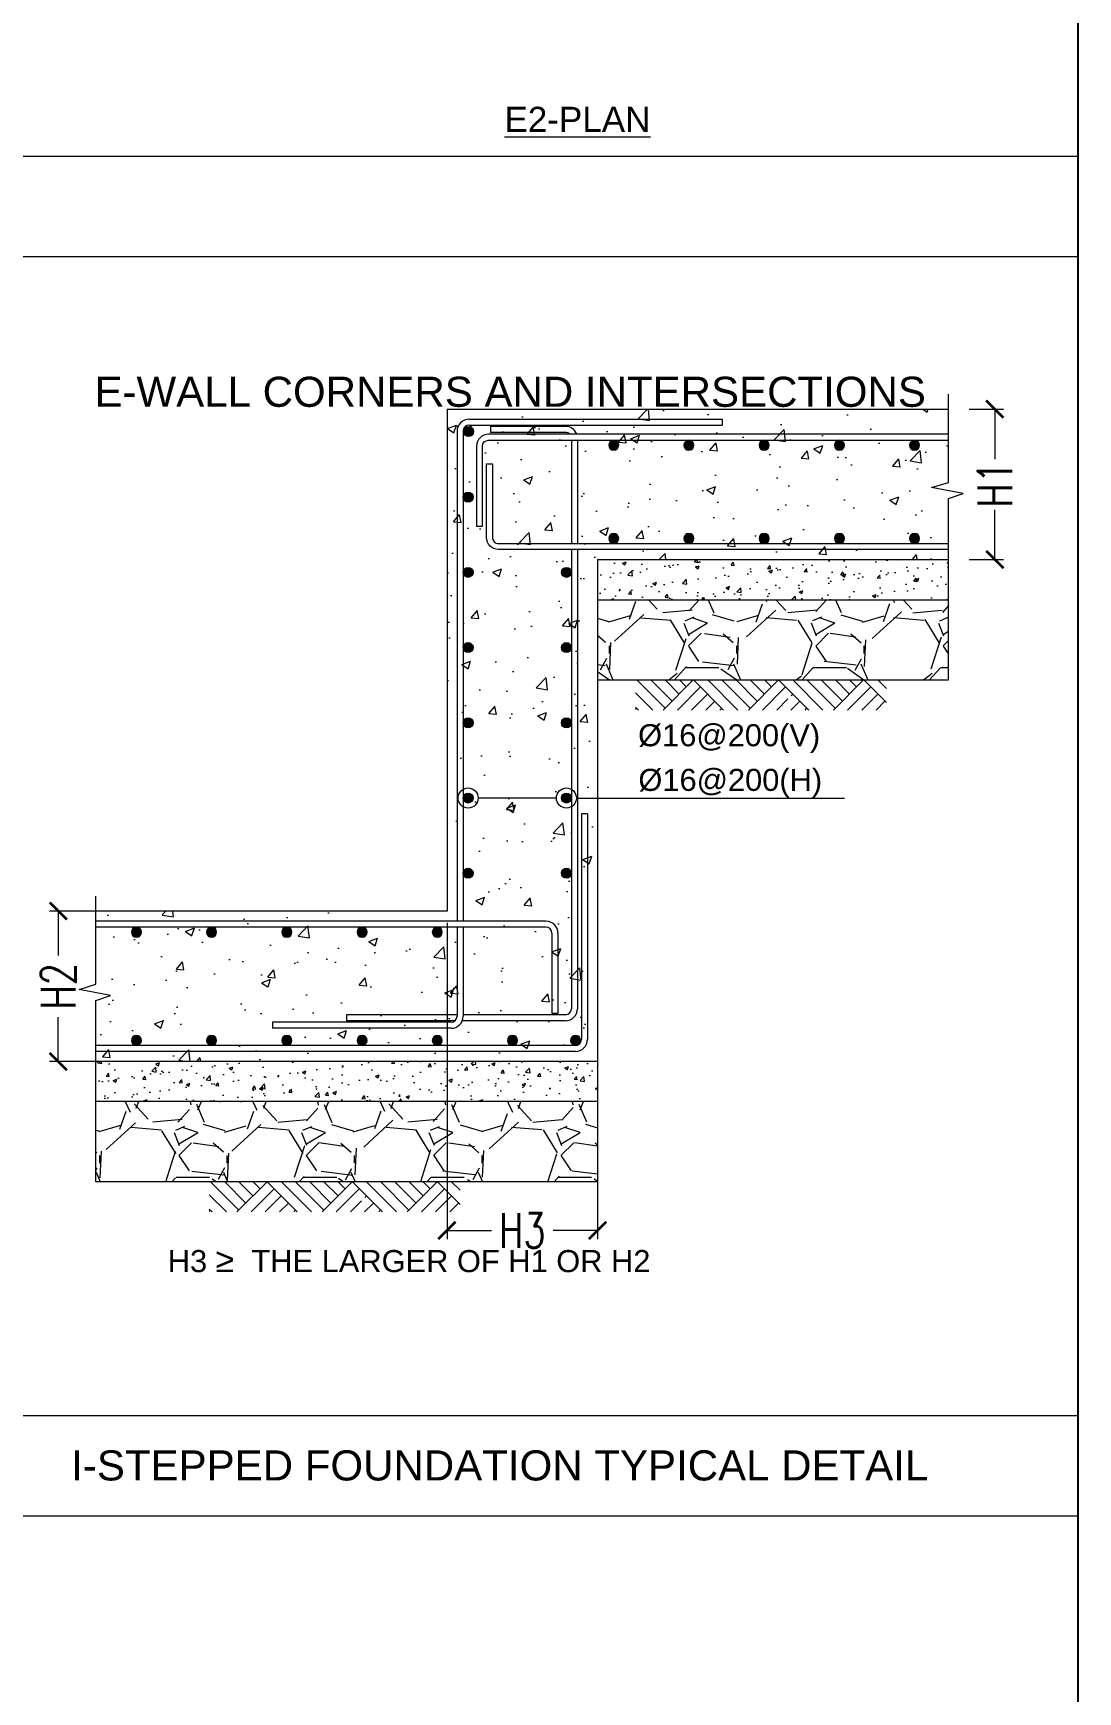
# Model space of a CAD drawing. Extents: x 166525 to 167198, y 178739 to 179747.
# Drawn here: x 167090.07 to 167096.11, y 179451.34 to 179460.92 of the extents above; entities that cross this region are included whole.
import ezdxf

# ---------------------------------------------------------------- set-up
doc = ezdxf.new("R2010")
doc.units = 0
doc.header["$MEASUREMENT"] = 0
doc.layers.get('0').update_dxf_attribs({"linetype": 'CONTINUOUS'})
doc.layers.get('DEFPOINTS').update_dxf_attribs({"linetype": 'CONTINUOUS'})
doc.layers.add('BEAM', color=6, linetype='CONTINUOUS', lineweight=13)
doc.layers.add('S-D-BAR DOT', color=7, linetype='CONTINUOUS')
doc.layers.add('S-G-TEXT SUB TITLE', color=2, linetype='CONTINUOUS')
doc.styles.add('ARIAL', font='arial.ttf')
doc.styles.add('DIM', font='simplex.shx', dxfattribs={"width": 0.75})
doc.dimstyles.new('MUTASIM', dxfattribs={"dimscale": 0.9995, "dimtxt": 0.2, "dimasz": 0.1, "dimexe": 0.05, "dimexo": 0.12, "dimgap": 0.05, "dimtad": 0, "dimzin": 0, "dimdsep": 46, "dimtxsty": 'DIM', "dimblk": 'ARCHTICK', "dimcen": 0.09, "dimclrd": 35, "dimclre": 33, "dimclrt": 256, "dimazin": 0, "dimtfac": 1, "dimtofl": 0, "dimtmove": 1, "dimatfit": 3, "dimfxl": 0.18, "dimtolj": 1, "dimtzin": 0, "dimlwd": 13, "dimlwe": 9, "dimarcsym": 0})
pattern_1 = [(49.99999999999999, (166923.4130454294, 179442.9368365225), (0.2111236125984736, -0.01847091382076237), [0.02207597841336, -0.24283576254696]), (355, (166923.4130454294, 179442.9368365225), (-0.04084093781966549, 0.2214048464039914), [0.017660782730688, -0.194268610037568]), (100.4509999999999, (166923.4306389992, 179442.935297288), (0.1702834380463429, 0.2029329249417252), [0.018761684541328, -0.206378529954608]), (46.1842, (166923.4130454294, 179442.9957057983), (0.3141383230996847, -0.04872049994174733), [0.03311396762004001, -0.3642536438204401]), (96.63559999999993, (166923.4392235997, 179442.9916457883), (0.2751144753447196, 0.2867276236610145), [0.02814252681199187, -0.3095677949319098]), (351.1840000000001, (166923.4130454294, 179442.9957057983), (0.2751149056787741, 0.2867271160532078), [0.026491174096032, -0.291402915056352]), (21, (166923.4424800673, 179442.9809884794), (0.1756979955060416, -0.1185097836854129), [0.02207597841336, -0.24283576254696]), (326.0000000000001, (166923.4424800673, 179442.9809884794), (0.07161891043068344, 0.2134451214759581), [0.017660782730688, -0.194268610037568]), (71.4514, (166923.4571214819, 179442.9711126948), (0.2473164222202788, 0.09493581304464288), [0.018761684541328, -0.206378529954608]), (37.50000000000001, (166923.4130454294, 179442.9368365225), (0.00357920937992118, 0.09798610041493669), [0, -0.1919138390068096, 0, -0.197212073826016, 0, -0.19500447598468]), (7.500000000000001, (166923.4130454294, 179442.9368365225), (0.07743356573047298, 0.1160936591665513), [0, -0.1124403167187136, 0, -0.1874986433241375, 0, -0.074322460658312]), (327.5, (166923.3474061869, 179442.9368365225), (0.1571283491841726, -0.006638720667607614), [0, -0.07358659471120002, 0, -0.2295901754989441, 0, -0.3046485021043681]), (317.5, (166923.317971549, 179442.9368365225), (0.1716586147331456, 0.02946533685980847), [0, -0.09566257312456002, 0, -0.1524714242416064, 0, -0.216344588450928])]
pattern_2 = [(228.0128, (166923.9428689113, 179443.6727024697), (-5.886932579016048, -6.622801661848858), [0.0990003335878188, -9.801068080225402]), (184.9697, (166923.876640976, 179443.5991158749), (8.8304056498866, 0.7358607541545258), [0.169887980596934, -16.81888255655121]), (132.5104, (166923.7073918082, 179443.584398556), (7.358654116777342, -8.094533325158077), [0.1197902848597496, -11.85923298631716]), (267.2737, (166923.4204040888, 179443.4004320692), (0.73586275183957, 14.7173142064404), [0.154707124050214, -15.31597775842592]), (292.8337, (166923.4130454294, 179443.2459002203), (-3.679340181235613, 8.830396386050488), [0.1517025312401753, -15.01856044295145]), (357.2737, (166923.4719147052, 179443.1060856904), (-14.7173142064404, 0.7358627518395706), [0.154707124050214, -15.31597775842592]), (37.6942, (166923.626446554, 179443.0987270309), (-9.566263356186742, -7.358652911189386), [0.2045921719113432, -20.25459430985669]), (72.2553, (166923.7883370624, 179443.2238242419), (5.151071933491167, 16.18905553153106), [0.1931561197868161, -19.12246165311485]), (121.4296, (166923.8472063382, 179443.4077907287), (-5.886929093609723, 9.56624606007274), [0.1552309215432764, -15.36786499902741]), (175.2364, (166923.766261084, 179443.5402465992), (8.094519059960398, -0.7358590411900421), [0.1772199866557952, -8.683768626826856]), (222.3974, (166923.5896532567, 179443.5549639181), (-8.830391631078438, -8.094514887421585), [0.2291840006730184, -22.68923866408704]), (138.8141, (166924.1489113765, 179443.3930734098), (-5.151058348582292, 4.415188891012887), [0.07822341931101402, -7.744148931445681]), (171.4692, (166924.0900421007, 179443.4445840261), (9.566242709744241, -1.471735602538075), [0.1488193273403084, -14.7331371629928]), (225, (166923.9428689113, 179443.4666600045), (-1.543890363819856e-16, -0.7358654455353982), [0.1040667996047852, -0.9366038038420919]), (203.1986, (166923.891358295, 179443.5549639181), (3.679342142604866, 1.471738347335605), [0.05604198609263479, -5.548139530221679]), (291.8014, (166923.8398476787, 179443.5328879397), (-0.7358664633464452, 2.207599263449631), [0.07925508019198481, -3.883518050333441]), (30.9638, (166923.8692823166, 179443.459301345), (2.207595510555424, 1.471733041091518), [0.128724392764095, -4.162075179525608]), (161.5651, (166923.9796622086, 179443.5255292802), (1.471732565826537, -0.7358648527185695), [0.09308037895660363, -2.233932571490521]), (16.38950000000001, (166923.4130454294, 179443.5328879397), (7.358663531121116, 2.207593249407279), [0.1303954458282464, -12.90917463156464]), (70.3462, (166923.5381426404, 179443.5696812371), (-2.943455586346081, -8.094513971328752), [0.1093945849462772, -10.83003464887016]), (293.1986, (166923.9796622086, 179443.6727024697), (-1.471738347335604, 3.679342142604866), [0.112083392763264, -5.49210942228016]), (343.6105, (166924.0238141655, 179443.5696812371), (-7.358663531121114, 2.207593249407281), [0.1303954458282454, -12.90917463156457]), (339.444, (166923.4130454294, 179443.0766510525), (-3.679334302638388, 1.471730108459904), [0.125744715100298, -6.161486694249561]), (294.7751, (166923.5307839809, 179443.0324990957), (-3.679321161165053, 8.094521659566839), [0.105359779810281, -10.43063906041]), (66.80140000000002, (166923.9870208681, 179442.9368365225), (1.471738347335606, 3.679342142604866), [0.112083392763264, -5.49210942228016]), (17.35400000000001, (166924.0311728249, 179443.0398577552), (-9.566257828680437, -2.943459348802341), [0.1233540199051924, -12.21201407442672]), (69.444, (166923.626446554, 179442.9368365225), (-1.471730108459906, -3.679334302638388), [0.0628725024056504, -6.224382952957442]), (101.3098999999999, (166923.9428689113, 179442.9368365225), (-0.7358623149725216, 2.943454361513469), [0.03752192052764174, -3.714674477901582]), (165.9638, (166923.9355102518, 179442.9736298199), (2.207599392650688, -0.735864673578252), [0.1517025312401752, -2.88234925240734]), (186.0090000000001, (166923.7883370624, 179443.0104231173), (7.358648619828663, 0.7358642287050522), [0.1405871891957476, -13.91812216991592]), (303.6901, (166923.8692823166, 179443.3930734098), (-0.7358661995392922, 1.471730474417542), [0.1061280933897072, -2.547075400196984]), (353.1572, (166923.9281515924, 179443.3047694961), (12.50972627417007, -1.471738485628739), [0.1852866998177596, -18.34334185328481]), (60.94540000000001, (166924.1121180791, 179443.2826935177), (-2.943456941368646, -5.151049349176247), [0.07576174492022232, -7.500444035890315]), (90, (166924.1489113765, 179443.3489214529), (-0.735865947112, 0.735865947112), [0.04415195682672, -0.69171399028528]), (120.2564, (166923.7736197434, 179443.0324990957), (2.943457550053497, -5.151059031794082), [0.1022294524250276, -10.12073520071493]), (48.01279999999999, (166923.7221091271, 179443.1208030093), (5.886932579016047, 6.622801661848859), [0.1980009568866404, -9.702073830568642]), (0, (166923.8545649976, 179443.2679761988), (0.735865947112, 0.735865947112), [0.19132514624912, -0.54454080086288]), (325.3048, (166924.0458901439, 179443.2679761988), (-7.358646721215061, 5.151062119536036), [0.116350835834508, -11.51870667362604]), (254.0546, (166924.141552717, 179443.2017482635), (-0.7358678243528122, -2.943470800382394), [0.1071435304545212, -5.25005587944076]), (207.646, (166924.1121180791, 179443.0987270309), (-13.98144808424338, -7.358664099173134), [0.174448031781006, -17.270397154415]), (175.4261, (166923.9575862302, 179443.0177817767), (-9.566259515635029, 0.7358623869170672), [0.18455431040268, -18.27085616038411]), (175.4261, (166923.9575862302, 179443.0177817767), (-9.566259515635029, 0.7358623869170672), [0.18455431040268, -18.27085616038411])]

# ---------------------------------------------------------------- blocks, each defined once
blk = doc.blocks.new('SUBTITLE')
at = {"lineweight": 0}
for tag, p in [('%%USUBTITLE', (13935941.07536325, 8347529.818318046)), ('20', (13935941.07536325, 8347529.418318046))]:
    blk.add_attdef(tag, p, '', height=0.2, dxfattribs=at)
blk = doc.blocks.new('bar20')
at = {"layer": 'S-D-BAR DOT'}
h = blk.add_hatch(color=256, dxfattribs=at)
edge = h.paths.add_edge_path()
edge.add_arc((0, 0), 0.05, 0, 360)
at = {"layer": 'S-D-BAR DOT', "lineweight": 0}
blk.add_circle((0, 0), 0.05, dxfattribs=at)
blk = doc.blocks.new('_ARCHTICK')
at = {"color": 0, "linetype": 'ByBlock', "const_width": 0.15}
blk.add_lwpolyline([(-0.5, -0.5), (0.5, 0.5)], dxfattribs=at)
blk = doc.blocks.new('*D1382')
at = {"layer": 'BEAM', "color": 33, "lineweight": 9, "transparency": 16777216}
for p, q in [((167090.4417748938, 179455.847850906), (167090.1693571701, 179455.847850906)), ((167090.4417748938, 179454.9787178976), (167090.1693571701, 179454.9787178976))]:
    blk.add_line(p, q, dxfattribs=at)
at = {"layer": 'BEAM', "color": 35, "lineweight": 13, "transparency": 16777216}
for p, q in [((167090.2193321701, 179455.847850906), (167090.2193321701, 179455.5917665446)), ((167090.2193321701, 179454.9787178976), (167090.2193321701, 179455.2348022589))]:
    blk.add_line(p, q, dxfattribs=at)
at = {"layer": 'DEFPOINTS', "color": 0, "transparency": 16777216}
for p in [(167090.5617148938, 179455.847850906), (167090.2193321701, 179454.9787178976), (167090.5617148938, 179454.9787178976)]:
    blk.add_point(p, dxfattribs=at)
at = {"layer": 'BEAM', "color": 35, "lineweight": 13, "transparency": 16777216, "xscale": 0.09995000000000001, "yscale": 0.09995000000000001, "zscale": 0.09995000000000001}
for p, rotation in [((167090.2193321701, 179455.847850906), 90), ((167090.2193321701, 179454.9787178976), 270)]:
    blk.add_blockref('_ARCHTICK', p, dxfattribs=dict(at, rotation=rotation))
at = {"layer": 'BEAM', "transparency": 16777216, "insert": (167090.21933217, 179455.4132844018), "char_height": 0.1999, "attachment_point": 5, "rotation": 90, "style": 'DIM'}
blk.add_mtext('\\A1;H2', dxfattribs=at)
blk = doc.blocks.new('*D1383')
at = {"layer": 'BEAM', "color": 33, "lineweight": 9, "transparency": 16777216}
for p, q in [((167095.4820638961, 179458.7476361493), (167095.6793560998, 179458.7476361493)), ((167095.4820638961, 179457.8785031409), (167095.6793560998, 179457.8785031409))]:
    blk.add_line(p, q, dxfattribs=at)
at = {"layer": 'BEAM', "color": 35, "lineweight": 13, "transparency": 16777216}
for p, q in [((167095.6293810998, 179458.7476361493), (167095.6293810998, 179458.4594250022)), ((167095.6293810998, 179457.8785031409), (167095.6293810998, 179458.1667142879))]:
    blk.add_line(p, q, dxfattribs=at)
at = {"layer": 'DEFPOINTS', "color": 0, "transparency": 16777216}
for p in [(167095.3621238961, 179458.7476361493), (167095.3621238961, 179457.8785031409), (167095.6293810998, 179457.8785031409)]:
    blk.add_point(p, dxfattribs=at)
at = {"layer": 'BEAM', "color": 35, "lineweight": 13, "transparency": 16777216, "xscale": 0.09995000000000001, "yscale": 0.09995000000000001, "zscale": 0.09995000000000001}
for p, rotation in [((167095.6293810998, 179458.7476361493), 90), ((167095.6293810998, 179457.8785031409), 270)]:
    blk.add_blockref('_ARCHTICK', p, dxfattribs=dict(at, rotation=rotation))
at = {"layer": 'BEAM', "transparency": 16777216, "insert": (167095.6293810998, 179458.3130696451), "char_height": 0.1999, "attachment_point": 5, "rotation": 90, "style": 'DIM'}
blk.add_mtext('\\A1;H1', dxfattribs=at)
blk = doc.blocks.new('*D1384')
at = {"layer": 'BEAM', "color": 33, "lineweight": 9, "transparency": 16777216}
for p, q in [((167092.4650138681, 179455.7801418422), (167092.4650138681, 179453.9529024714)), ((167093.3341468765, 179455.7801418422), (167093.3341468765, 179453.9529024714))]:
    blk.add_line(p, q, dxfattribs=at)
at = {"layer": 'BEAM', "color": 35, "lineweight": 13, "transparency": 16777216}
for p, q in [((167092.4650138681, 179454.0028774714), (167092.7210982295, 179454.0028774714)), ((167093.3341468765, 179454.0028774714), (167093.0780625152, 179454.0028774714))]:
    blk.add_line(p, q, dxfattribs=at)
at = {"layer": 'DEFPOINTS', "color": 0, "transparency": 16777216}
for p in [(167092.4650138681, 179455.9000818422), (167093.3341468765, 179455.9000818422), (167093.3341468765, 179454.0028774714)]:
    blk.add_point(p, dxfattribs=at)
at = {"layer": 'BEAM', "color": 35, "lineweight": 13, "transparency": 16777216, "xscale": 0.09995000000000001, "yscale": 0.09995000000000001, "zscale": 0.09995000000000001, "rotation": 180}
blk.add_blockref('_ARCHTICK', (167092.4650138681, 179454.0028774714), dxfattribs=at)
at = {"layer": 'BEAM', "color": 35, "lineweight": 13, "transparency": 16777216, "xscale": 0.09995000000000001, "yscale": 0.09995000000000001, "zscale": 0.09995000000000001}
blk.add_blockref('_ARCHTICK', (167093.3341468765, 179454.0028774714), dxfattribs=at)
at = {"layer": 'BEAM', "transparency": 16777216, "insert": (167092.8995803723, 179454.0028774714), "char_height": 0.1999, "attachment_point": 5, "style": 'DIM'}
blk.add_mtext('\\A1;H3', dxfattribs=at)

msp = doc.modelspace()

# ---------------------------------------------------------------- hatches: boundary and pattern name
at = {"layer": 'BEAM'}
h = msp.add_hatch(dxfattribs=at)
h.set_pattern_fill('AR-CONC', color=0, scale=0.002897110028, style=0)
h.set_pattern_definition([(49.99999999999999, (166923.4130454294, 179442.9368365225), (0.5278090314961839, -0.04617728455190592), [0.0551899460334, -0.6070894063674003]), (355, (166923.4130454294, 179442.9368365225), (-0.1021023445491637, 0.5535121160099785), [0.04415195682672, -0.48567152509392]), (100.4509999999999, (166923.4570293538, 179442.9329884362), (0.4257085951158572, 0.507332312354313), [0.04690421135332001, -0.5159463248865201]), (46.1842, (166923.4130454294, 179443.084009712), (0.7853458077492118, -0.1218012498543683), [0.08278491905010002, -0.9106341095511001]), (96.63559999999993, (166923.4784908552, 179443.073859687), (0.6877861883617988, 0.7168190591525362), [0.07035631702997952, -0.7739194873297756]), (351.1840000000001, (166923.4130454294, 179443.084009712), (0.6877872641969351, 0.7168177901330194), [0.06622793524008, -0.7285072876408801]), (21, (166923.4866320241, 179443.0472164146), (0.4392449887651039, -0.2962744592135323), [0.0551899460334, -0.6070894063674003]), (326.0000000000001, (166923.4866320241, 179443.0472164146), (0.1790472760767086, 0.5336128036898954), [0.04415195682672, -0.48567152509392]), (71.4514, (166923.5232355607, 179443.0225269533), (0.6182910555506971, 0.2373395326116073), [0.04690421135332001, -0.5159463248865201]), (37.50000000000001, (166923.4130454294, 179442.9368365225), (0.00894802344980295, 0.2449652510373417), [0, -0.4797845975170241, 0, -0.4930301845650402, 0, -0.4875111899617002]), (7.500000000000001, (166923.4130454294, 179442.9368365225), (0.1935839143261824, 0.2902341479163783), [0, -0.2811007917967839, 0, -0.4687466083103439, 0, -0.18580615164578]), (327.5, (166923.2489473232, 179442.9368365225), (0.3928208729604314, -0.01659680166901904), [0, -0.183966486778, 0, -0.5739754387473601, 0, -0.7616212552609201]), (317.5, (166923.1753607285, 179442.9368365225), (0.4291465368328639, 0.07366334214952117), [0, -0.2391564328114, 0, -0.3811785606040161, 0, -0.5408614711273202])])
h.paths.add_polyline_path([(167093.3341468765, 179454.9787178976), (167093.3341468765, 179457.8785031409), (167095.3621238961, 179457.8785031409), (167095.3621238961, 179458.276238552), (167095.2640684202, 179458.2947611551), (167095.3621238961, 179458.3245737259), (167095.3621238961, 179458.7476361493), (167092.4650138681, 179458.7476361493), (167092.4650138681, 179455.847850906), (167090.4370368485, 179455.847850906), (167090.4370368485, 179455.3764533087), (167090.5210843994, 179455.3605767917), (167090.4370368485, 179455.3307642209), (167090.4370368485, 179454.9787178976)])
h = msp.add_hatch(dxfattribs=at)
h.set_pattern_fill('AR-CONC', color=0, scale=0.0011588440112, style=0)
h.set_pattern_definition(pattern_1)
h.paths.add_polyline_path([(167093.3341468765, 179457.8785031409), (167093.3341468765, 179457.6467343386), (167095.3621238961, 179457.6467343386), (167095.3621238961, 179457.8785031409)])
h = msp.add_hatch(dxfattribs=at)
h.set_pattern_fill('GRAVEL', color=0, scale=0.02897110028, style=0)
h.set_pattern_definition(pattern_2)
h.paths.add_polyline_path([(167095.3621238961, 179457.6467343386), (167093.3341468765, 179457.6467343386), (167093.3341468765, 179457.1831967342), (167095.3621238961, 179457.1831967342)])
h = msp.add_hatch(dxfattribs=at)
h.set_pattern_fill('AR-PARQ1', color=0, scale=0.02897110028, angle=45, style=0)
h.set_pattern_definition([(45.00000000000001, (167064.3886530176, 179456.6917965352), (0.4916558751941638, 3.216438257958032e-17), [0.3476532033600001, -0.3476532033600001]), (45.00000000000001, (167064.3476816947, 179456.7327678582), (0.4916558751941638, 3.216438257958032e-17), [0.3476532033600001, -0.3476532033600001]), (45.00000000000001, (167064.3067103718, 179456.7737391811), (0.4916558751941638, 3.216438257958032e-17), [0.3476532033600001, -0.3476532033600001]), (45.00000000000001, (167064.2657390488, 179456.814710504), (0.4916558751941638, 3.216438257958032e-17), [0.3476532033600001, -0.3476532033600001]), (45.00000000000001, (167064.2247677259, 179456.8556818269), (0.4916558751941638, 3.216438257958032e-17), [0.3476532033600001, -0.3476532033600001]), (45.00000000000001, (167064.183796403, 179456.8966531499), (0.4916558751941638, 3.216438257958032e-17), [0.3476532033600001, -0.3476532033600001]), (45.00000000000001, (167064.14282508, 179456.9376244728), (0.4916558751941638, 3.216438257958032e-17), [0.3476532033600001, -0.3476532033600001]), (135, (167064.6344809552, 179456.9376244728), (-0.4916558751941638, -3.216438257958032e-17), [0.3476532033600001, -0.3476532033600001]), (135, (167064.6754522781, 179456.9785957958), (-0.4916558751941638, -3.216438257958032e-17), [0.3476532033600001, -0.3476532033600001]), (135, (167064.7164236011, 179457.0195671187), (-0.4916558751941638, -3.216438257958032e-17), [0.3476532033600001, -0.3476532033600001]), (135, (167064.757394924, 179457.0605384416), (-0.4916558751941638, -3.216438257958032e-17), [0.3476532033600001, -0.3476532033600001]), (135, (167064.7983662469, 179457.1015097646), (-0.4916558751941638, -3.216438257958032e-17), [0.3476532033600001, -0.3476532033600001]), (135, (167064.8393375699, 179457.1424810875), (-0.4916558751941638, -3.216438257958032e-17), [0.3476532033600001, -0.3476532033600001]), (135, (167064.8803088928, 179457.1834524104), (-0.4916558751941638, -3.216438257958032e-17), [0.3476532033600001, -0.3476532033600001])])
h.paths.add_polyline_path([(167093.5543128008, 179457.0093701325), (167093.5543128008, 179457.1831967342), (167094.4402696363, 179457.1831967342), (167094.4402696363, 179457.1016835174, 0.4142135623705978), (167094.425784086, 179457.0871979673, 0.4142135623703479), (167094.4402696363, 179457.0727124172), (167094.4402696363, 179457.0093701325)])
h.paths.add_polyline_path([(167095.0028678148, 179457.1831967342), (167095.0028678148, 179457.0093701325), (167094.4402696363, 179457.0093701325), (167094.4402696363, 179457.0727124172, 0.4142135623756757), (167094.4547551863, 179457.0871979673, 0.4142135623757589), (167094.4402696363, 179457.1016835174), (167094.4402696363, 179457.1831967342)])
h = msp.add_hatch(dxfattribs=at)
h.set_pattern_fill('AR-CONC', color=0, scale=0.0011588440112, style=0)
h.set_pattern_definition(pattern_1)
h.paths.add_polyline_path([(167090.4370368485, 179454.9787178976), (167090.4370368485, 179454.7469490954), (167093.3341468765, 179454.7469490954), (167093.3341468765, 179454.9787178976)])
h = msp.add_hatch(dxfattribs=at)
h.set_pattern_fill('GRAVEL', color=0, scale=0.02897110028, style=0)
h.set_pattern_definition(pattern_2)
h.paths.add_polyline_path([(167093.3341468765, 179454.7469490954), (167090.4370368485, 179454.7469490954), (167090.4370368485, 179454.2834114909), (167093.3341468765, 179454.2834114909)])
h = msp.add_hatch(dxfattribs=at)
h.set_pattern_fill('AR-PARQ1', color=0, scale=0.02897110028, angle=45, style=0)
h.set_pattern_definition([(45.00000000000001, (167061.9261094938, 179453.7920112919), (0.4916558751941638, 3.216438257958032e-17), [0.3476532033600001, -0.3476532033600001]), (45.00000000000001, (167061.8851381709, 179453.8329826149), (0.4916558751941638, 3.216438257958032e-17), [0.3476532033600001, -0.3476532033600001]), (45.00000000000001, (167061.844166848, 179453.8739539378), (0.4916558751941638, 3.216438257958032e-17), [0.3476532033600001, -0.3476532033600001]), (45.00000000000001, (167061.803195525, 179453.9149252607), (0.4916558751941638, 3.216438257958032e-17), [0.3476532033600001, -0.3476532033600001]), (45.00000000000001, (167061.7622242021, 179453.9558965837), (0.4916558751941638, 3.216438257958032e-17), [0.3476532033600001, -0.3476532033600001]), (45.00000000000001, (167061.7212528792, 179453.9968679066), (0.4916558751941638, 3.216438257958032e-17), [0.3476532033600001, -0.3476532033600001]), (45.00000000000001, (167061.6802815562, 179454.0378392295), (0.4916558751941638, 3.216438257958032e-17), [0.3476532033600001, -0.3476532033600001]), (135, (167062.1719374314, 179454.0378392295), (-0.4916558751941638, -3.216438257958032e-17), [0.3476532033600001, -0.3476532033600001]), (135, (167062.2129087544, 179454.0788105525), (-0.4916558751941638, -3.216438257958032e-17), [0.3476532033600001, -0.3476532033600001]), (135, (167062.2538800773, 179454.1197818754), (-0.4916558751941638, -3.216438257958032e-17), [0.3476532033600001, -0.3476532033600001]), (135, (167062.2948514002, 179454.1607531983), (-0.4916558751941638, -3.216438257958032e-17), [0.3476532033600001, -0.3476532033600001]), (135, (167062.3358227232, 179454.2017245213), (-0.4916558751941638, -3.216438257958032e-17), [0.3476532033600001, -0.3476532033600001]), (135, (167062.3767940461, 179454.2426958442), (-0.4916558751941638, -3.216438257958032e-17), [0.3476532033600001, -0.3476532033600001]), (135, (167062.417765369, 179454.2836671671), (-0.4916558751941638, -3.216438257958032e-17), [0.3476532033600001, -0.3476532033600001])])
h.paths.add_polyline_path([(167091.091769277, 179454.1095848892), (167091.091769277, 179454.2834114909), (167091.9777261125, 179454.2834114909), (167091.9777261125, 179454.2018982742, 0.4142135623705978), (167091.9632405622, 179454.187412724, 0.4142135623703479), (167091.9777261125, 179454.1729271739), (167091.9777261125, 179454.1095848892)])
h.paths.add_polyline_path([(167092.540324291, 179454.2834114909), (167092.540324291, 179454.1095848892), (167091.9777261125, 179454.1095848892), (167091.9777261125, 179454.1729271739, 0.4142135623756757), (167091.9922116626, 179454.187412724, 0.4142135623757589), (167091.9777261125, 179454.2018982742), (167091.9777261125, 179454.2834114909)])

# ---------------------------------------------------------------- linework, layer by layer
msp.add_line((167096.1088845402, 179480.487971654), (167096.1088845402, 179440.7121608166))
at = {"layer": 'BEAM', "color": 0}
for p, q in [((167084.2309330735, 179460.2097531747), (167096.1088845402, 179460.2097531747)), ((167084.2309330735, 179459.6303311691), (167096.1088845402, 179459.6303311691)), ((167092.4650138681, 179458.7476361493), (167095.3621238961, 179458.7476361493)), ((167092.4650138681, 179458.7476361493), (167092.4650138681, 179455.847850906)), ((167092.5229560687, 179458.620163308), (167092.5229560687, 179455.7899087055)), ((167092.5577213891, 179458.620163308), (167092.5577213891, 179455.7899087055)), ((167092.5924867094, 179458.6896939487), (167094.055183867, 179458.6896939487)), ((167092.5924867094, 179458.6549286284), (167094.055183867, 179458.6549286284)), ((167093.1487318348, 179458.6483084697), (167092.7161876606, 179458.6483084697)), ((167092.7161876606, 179458.6483084697), (167092.7161876606, 179458.6135431493)), ((167093.1487318348, 179458.6135431493), (167092.7161876606, 179458.6135431493)), ((167094.055183867, 179458.6896939487), (167094.055183867, 179458.6549286284)), ((167093.1834971551, 179458.5680153275), (167093.1834971551, 179457.9712106618)), ((167093.2182624754, 179458.5680153275), (167093.2182624754, 179457.9712106618)), ((167093.1834971551, 179457.9364453414), (167093.1834971551, 179455.2835208638)), ((167093.2182624754, 179457.9364453414), (167093.2182624754, 179455.2835208638)), ((167093.3341468765, 179457.8785031409), (167095.3621238961, 179457.8785031409)), ((167093.3341468765, 179457.8785031409), (167093.3341468765, 179454.9787178976)), ((167093.3341468765, 179457.6467343386), (167095.3621238961, 179457.6467343386)), ((167093.3341468765, 179457.1831967342), (167095.3621238961, 179457.1831967342)), ((167093.0965838542, 179456.5009355461), (167092.6446346899, 179456.5009355461)), ((167093.2414393557, 179456.4103496778), (167093.2414393557, 179455.1061907388)), ((167093.276204676, 179456.4103496778), (167093.2414393557, 179456.4103496778)), ((167093.276204676, 179456.4103496778), (167093.276204676, 179455.1061907388)), ((167092.4650138681, 179455.847850906), (167090.4370368485, 179455.847850906)), ((167093.0362445651, 179455.7899087055), (167090.4370368485, 179455.7899087055)), ((167093.0362445651, 179455.7551433851), (167090.4370368485, 179455.7551433851)), ((167092.5229560687, 179455.7551433851), (167092.5229560687, 179455.2399703625)), ((167092.5577213891, 179455.7551433851), (167092.5577213891, 179455.2399703625)), ((167093.0710098854, 179455.7203780648), (167093.0710098854, 179455.2563477746)), ((167093.1057752058, 179455.7203780648), (167093.1057752058, 179455.2563477746)), ((167093.1057752058, 179455.2563477746), (167093.0710098854, 179455.2563477746)), ((167092.4881907484, 179455.2052050422), (167091.4571969481, 179455.2052050422)), ((167091.4571969481, 179455.2052050422), (167091.4571969481, 179455.1704397219)), ((167092.4881907484, 179455.1704397219), (167091.4571969481, 179455.1704397219)), ((167092.5229560687, 179455.2487555435), (167091.8839896356, 179455.2487555435)), ((167091.8839896356, 179455.2487555435), (167091.8839896356, 179455.2139902232)), ((167092.5112918275, 179455.2139902232), (167091.8839896356, 179455.2139902232)), ((167093.1487318348, 179455.2139902232), (167092.5526852625, 179455.2139902232)), ((167093.1487318348, 179455.2487555435), (167092.5577213891, 179455.2487555435)), ((167093.2066740353, 179455.0714254185), (167090.4370368485, 179455.0714254185)), ((167093.2066740353, 179455.0366600982), (167090.4370368485, 179455.0366600982)), ((167093.3341468765, 179454.9787178976), (167090.4370368485, 179454.9787178976)), ((167093.3341468765, 179454.9787178976), (167093.3341468765, 179454.2834114909)), ((167093.3341468765, 179454.7469490954), (167090.4370368485, 179454.7469490954)), ((167093.3341468765, 179454.2834114909), (167090.4370368485, 179454.2834114909)), ((167096.1088845402, 179452.9318665792), (167059.8248465737, 179452.9318665792)), ((167096.1088845402, 179452.3524445736), (167059.8248465737, 179452.3524445736))]:
    msp.add_line(p, q, dxfattribs=at)
at = {"layer": 'BEAM', "color": 3}
msp.add_line((167093.2182624754, 179456.5009355461), (167094.76027867, 179456.5009355461), dxfattribs=at)
at = {"layer": 'BEAM', "color": 0}
msp.add_lwpolyline([(167096.1088845402, 179479.7999400452), (167046.511542875, 179479.7999400452), (167046.511542875, 179441.5797954683), (167096.1088845402, 179441.5797954683)], close=True, dxfattribs=at)
for points in [[(167095.3621238961, 179457.1831967342), (167095.3621238961, 179458.2305494642), (167095.446171447, 179458.260362035), (167095.2640684202, 179458.2947611551), (167095.3621238961, 179458.3245737259), (167095.3621238961, 179458.8345494501)], [(167090.4370368485, 179454.2834114909), (167090.4370368485, 179455.3307642209), (167090.5210843994, 179455.3605767917), (167090.3389813726, 179455.3949759118), (167090.4370368485, 179455.4247884826), (167090.4370368485, 179455.9347642068)]]:
    msp.add_lwpolyline(points, dxfattribs=at)
for points in [[(167095.3621238961, 179458.6027806479), (167092.7047344728, 179458.6027806479, 0.414213562373095), (167092.6352038321, 179458.5332500072), (167092.6352038321, 179458.0725074754), (167092.6699691524, 179458.0725074754), (167092.6699691524, 179458.5332500072, -0.414213562373095), (167092.7047344728, 179458.5680153275), (167095.3621238961, 179458.5680153275)], [(167095.3621238961, 179457.9364453414), (167092.7626766733, 179457.9364453414, -0.414213562373119), (167092.6931460327, 179458.0059759821), (167092.6931460327, 179458.4319531936), (167092.727911353, 179458.4319531936), (167092.727911353, 179458.0059759821, 0.414213562373119), (167092.7626766733, 179457.9712106618), (167095.3621238961, 179457.9712106618)]]:
    msp.add_lwpolyline(points, format="xyb", dxfattribs=at)
at = {"layer": 'BEAM', "color": 3}
for points in [[(167092.5577213891, 179456.7589188212, 0, 0.05055226506630109, 0), (167092.709378184, 179456.7589188212, 0, 0, 0), (167094.756557817, 179456.7589188212, 0, 0, 0), (167094.756557817, 179456.7589188212, 0, 0, 0)], [(167093.2182624754, 179456.7589188212, 0, 0.05055226506630109, 0), (167093.3699192704, 179456.7589188212, 0, 0, 0), (167094.756557817, 179456.7589188212, 0, 0, 0), (167094.756557817, 179456.7589188212, 0, 0, 0)]]:
    msp.add_lwpolyline(points, format="xyseb", dxfattribs=at)
at = {"layer": 'BEAM', "color": 0}
for centre in [(167092.5866924893, 179456.5009355461), (167093.1545260548, 179456.5009355461)]:
    msp.add_circle(centre, 0.05794220056000001, dxfattribs=at)
for centre, radius, start, end in [((167092.5924867094, 179458.620163308), 0.069530640672, 90, 180), ((167092.5924867094, 179458.620163308), 0.034765320336, 90, 180), ((167093.1487318348, 179458.578777829), 0.069530640672, 20.19474403864291, 90), ((167093.1487318348, 179458.578777829), 0.034765320336, 43.66369831038046, 90), ((167093.0362445651, 179455.7203780648), 0.069530640672, 0, 90), ((167093.0362445651, 179455.7203780648), 0.034765320336, 0, 90), ((167093.1487318348, 179455.2835208638), 0.034765320336, 270, 0), ((167093.1487318348, 179455.2835208638), 0.069530640672, 270, 0), ((167092.4881907484, 179455.2399703625), 0.034765320336, 270, 0), ((167092.4881907484, 179455.2399703625), 0.069530640672, 270, 0), ((167093.2066740353, 179455.1061907388), 0.034765320336, 270, 0), ((167093.2066740353, 179455.1061907388), 0.069530640672, 270, 0)]:
    msp.add_arc(centre, radius, start, end, dxfattribs=at)

# ---------------------------------------------------------------- block references
ref = msp.add_blockref('SUBTITLE', (-7907698.131244414, -4657282.119614269), dxfattribs=dict(at, xscale=0.5794220055977348, yscale=0.5794220055977348, zscale=0.5794220055977348))
ref.add_attrib('%%USUBTITLE', '%%UE2-PLAN', (167092.7965659786, 179460.3495213785), dxfattribs={"layer": 'S-G-TEXT SUB TITLE', "lineweight": 0, "height": 0.1448555014, "style": 'ARIAL'})
ref = msp.add_blockref('SUBTITLE', (-7907700.499389694, -4657283.707999426), dxfattribs=dict(at, xscale=0.5794220055977348, yscale=0.5794220055977348, zscale=0.5794220055977348))
ref.add_attrib('%%USUBTITLE', 'E-WALL CORNERS AND INTERSECTIONS', (167090.4284206997, 179458.76113622), dxfattribs={"layer": 'S-G-TEXT SUB TITLE', "lineweight": 0, "height": 0.17382660168, "style": 'ARIAL'})
at = {"layer": 'BEAM', "color": 0, "yscale": 0.5794220055977348}
for p, xscale, zscale in [((167092.5897404518, 179458.6180071929), 0.5794220055977348, 0.5794220055977348), ((167093.4277951512, 179458.5390442273), -0.5794220055977348, 0.5794220056), ((167093.8623616554, 179458.5390442273), -0.5794220055977348, 0.5794220056), ((167094.2969281596, 179458.5390442273), -0.5794220055977348, 0.5794220056), ((167094.7314946638, 179458.5390442273), -0.5794220055977348, 0.5794220056), ((167095.166061168, 179458.5390442273), -0.5794220055977348, 0.5794220056), ((167092.5866924893, 179458.2392015629), 0.5794220055977348, 0.5794220055977348), ((167093.4277951512, 179458.0001817621), -0.5794220055977348, 0.5794220056), ((167093.8623616554, 179458.0001817621), -0.5794220055977348, 0.5794220056), ((167094.2969281596, 179458.0001817621), -0.5794220055977348, 0.5794220056), ((167094.7314946638, 179458.0001817621), -0.5794220055977348, 0.5794220056), ((167095.166061168, 179458.0001817621), -0.5794220055977348, 0.5794220056), ((167092.5866924893, 179457.8046350587), 0.5794220055977348, 0.5794220055977348), ((167093.1545260548, 179457.8046350587), 0.5794220055977348, 0.5794220055977348), ((167092.5866924893, 179457.3700685545), 0.5794220055977348, 0.5794220055977348), ((167093.1545260548, 179457.3700685545), 0.5794220055977348, 0.5794220055977348), ((167092.5866924893, 179456.9355020503), 0.5794220055977348, 0.5794220055977348), ((167093.1545260548, 179456.9355020503), 0.5794220055977348, 0.5794220055977348), ((167092.5866924893, 179456.5009355461), 0.5794220055977348, 0.5794220055977348), ((167093.1545260548, 179456.5009355461), 0.5794220055977348, 0.5794220055977348), ((167092.5866924893, 179456.0663690419), 0.5794220055977348, 0.5794220055977348), ((167093.1545260548, 179456.0663690419), 0.5794220055977348, 0.5794220055977348), ((167090.6704676637, 179455.7261722848), -0.5794220055977348, 0.5794220056), ((167091.1050341679, 179455.7261722848), -0.5794220055977348, 0.5794220056), ((167091.5396006721, 179455.7261722848), -0.5794220055977348, 0.5794220056), ((167091.9741671763, 179455.7261722848), -0.5794220055977348, 0.5794220056), ((167092.4087336805, 179455.7261722848), -0.5794220055977348, 0.5794220056), ((167090.6704676637, 179455.1003867966), -0.5794220055977348, 0.5794220056), ((167091.1050341679, 179455.1003867966), -0.5794220055977348, 0.5794220056), ((167091.5396006721, 179455.1003867966), -0.5794220055977348, 0.5794220056), ((167091.9741671763, 179455.1003867966), -0.5794220055977348, 0.5794220056), ((167092.4087336805, 179455.1003867966), -0.5794220055977348, 0.5794220056), ((167092.8433001847, 179455.1003867966), -0.5794220055977348, 0.5794220056), ((167093.2074245211, 179455.1003867966), -0.5794220055977348, 0.5794220056)]:
    msp.add_blockref('bar20', p, dxfattribs=dict(at, xscale=xscale, zscale=zscale))

# ---------------------------------------------------------------- texts
at = {"layer": 'BEAM', "color": 3, "style": 'ARIAL'}
for s, p in [(' %%C16@200(V)', (167093.5192866978, 179456.8000300265)), (' %%C16@200(H)', (167093.5209154829, 179456.5420467514))]:
    msp.add_text(s, height=0.127472841232, dxfattribs=at).set_placement(p)
at = {"layer": 'BEAM', "color": 2, "style": 'ARIAL'}
msp.add_text('I-STEPPED FOUNDATION TYPICAL DETAIL', height=0.17382660168, dxfattribs=at).set_placement((167090.2938864084, 179452.5582375312))
at = {"layer": 'BEAM', "color": 3, "insert": (167090.8516985031, 179453.8999932341), "char_height": 0.127472841232, "width": 3.631507394394429, "attachment_point": 1, "style": 'ARIAL'}
msp.add_mtext('{\\fArial|b0|i0|c238|p34;H3 \\fArial|b0|i0|c178|p34;\\H1.083x;≥\\fMS Shell Dlg|b0|i0|c178|p0;\\H0.6538x; \\fMS Shell Dlg|b0|i0|c0|p0;  \\fArial|b0|i0|c238|p34;\\H1.412x;THE LARGER OF H1 OR H2}', dxfattribs=at)

# ---------------------------------------------------------------- dimensions: what is measured, and where the dimension line sits
at = {"layer": 'BEAM', "color": 0}
for base, p1, p2, text, picture, middle in [((167095.6293810998, 179457.8785031409), (167095.3621238961, 179458.7476361493), (167095.3621238961, 179457.8785031409), 'H1', '*D1383', (167095.6293810998, 179458.3130696451)), ((167090.2193321701, 179454.9787178976), (167090.5617148938, 179455.847850906), (167090.5617148938, 179454.9787178976), 'H2', '*D1382', (167090.21933217, 179455.4132844018))]:
    dim = msp.add_linear_dim(base=base, p1=p1, p2=p2, angle=90, text=text, dimstyle='MUTASIM', dxfattribs=at)
    dim.commit()
    dim.dimension.update_dxf_attribs({"geometry": picture, "text_midpoint": middle})
dim = msp.add_linear_dim(base=(167093.3341468765, 179454.0028774714), p1=(167092.4650138681, 179455.9000818422), p2=(167093.3341468765, 179455.9000818422), text='H3', dimstyle='MUTASIM', dxfattribs=at)
dim.commit()
dim.dimension.update_dxf_attribs({"geometry": '*D1384', "text_midpoint": (167092.8995803723, 179454.0028774714)})

doc.saveas('drawing.dxf')
